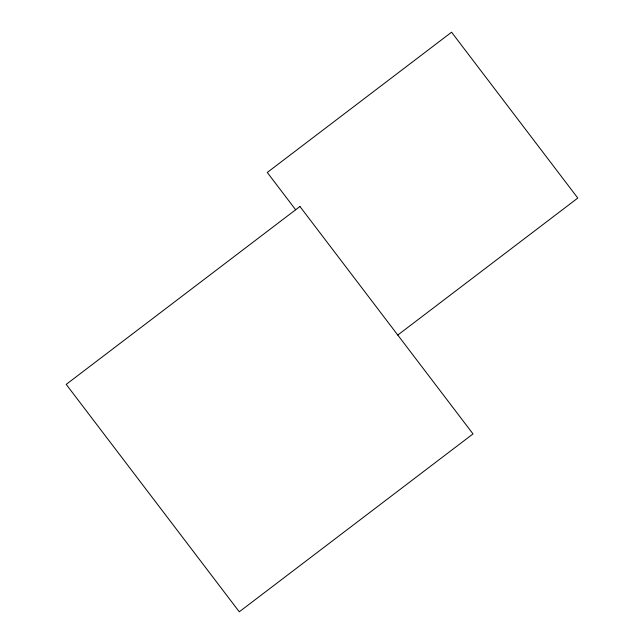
<?xml version="1.0" encoding="UTF-8"?>
<svg xmlns="http://www.w3.org/2000/svg" width="644" height="644" viewBox="0 0 644 644"><rect width="100%" height="100%" fill="white"/><g stroke="black" fill="none" stroke-linecap="round" stroke-linejoin="round"><path stroke-width="0.97" d="M397.783 335.057L577.797 198.054L451.573 32.2L267.276 172.463L295.652 209.759M299.943 206.499L66.203 384.379L239.278 611.8L473.018 433.911L299.943 206.499"/></g></svg>
